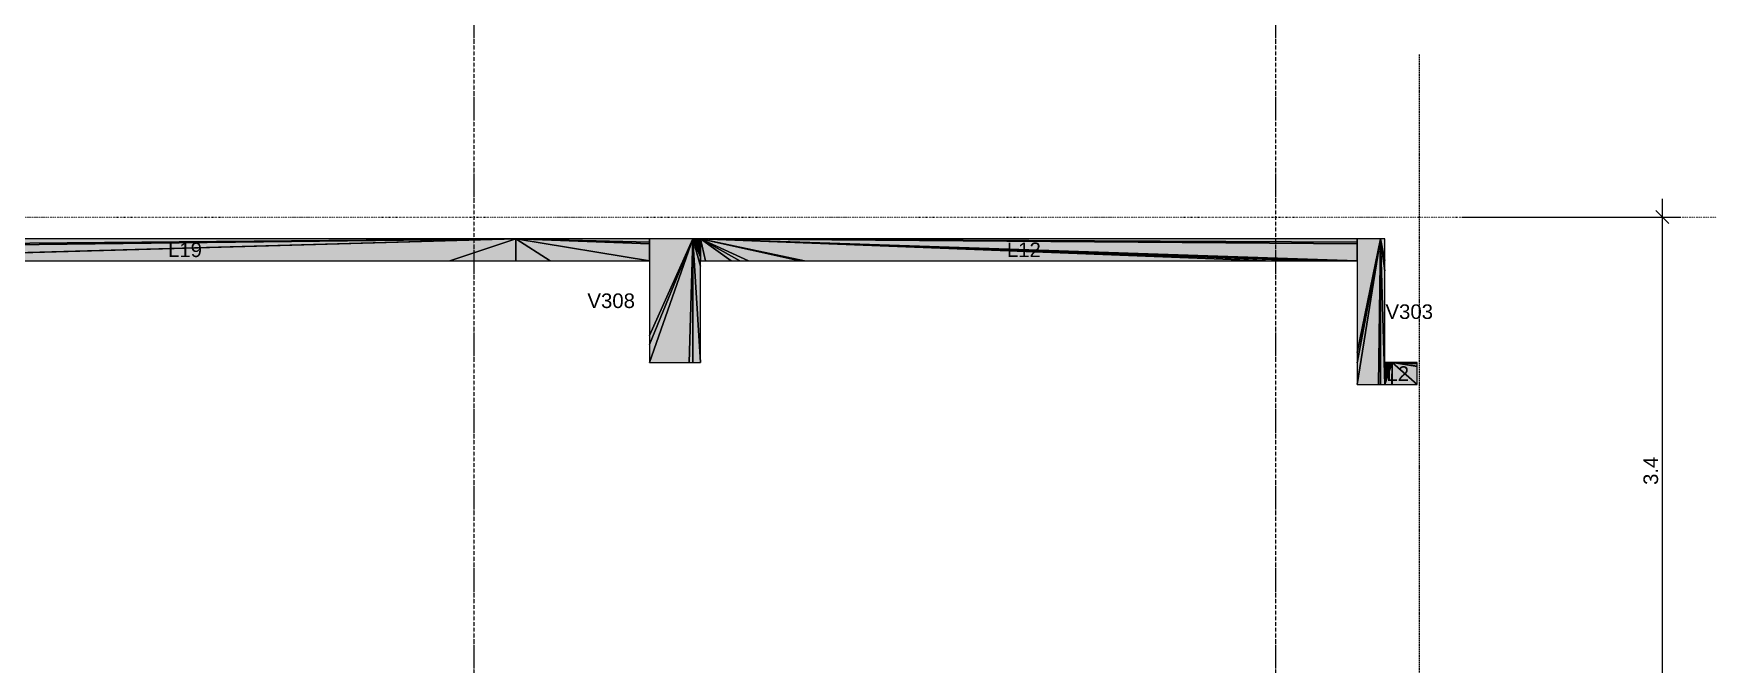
# Model space of a CAD drawing. Extents: x 37185 to 43130, y -8131 to -3926.
# Drawn here: x 41717 to 42483, y -4647 to -4358 of the extents above; entities that cross this region are included whole.
import ezdxf

# ---------------------------------------------------------------- set-up
doc = ezdxf.new("R2010")
doc.units = 0
doc.header["$MEASUREMENT"] = 0
for name, pattern in [('ESTILO_TQS_0001', [1, 0.7, -0.3]), ('ESTILO_TQS_0002', [0.4, 0.1, -0.3]), ('ESTILO_TQS_0004', [1.12, 0.5, -0.2, 0.01, -0.2, 0.01, -0.2])]:
    doc.linetypes.add(name, pattern=pattern)
for name, color, linetype in [('52', 3, 'CONTINUOUS'), ('67', 7, 'CONTINUOUS'), ('68', 4, 'CONTINUOUS'), ('70', 160, 'CONTINUOUS'), ('74', 2, 'CONTINUOUS'), ('75', 9, 'CONTINUOUS'), ('96', 252, 'CONTINUOUS')]:
    doc.layers.add(name, color=color, linetype=linetype)
doc.styles.add('TQS_ARIAL', font='arial.ttf')

msp = doc.modelspace()

# ---------------------------------------------------------------- linework, layer by layer
at = {"layer": '52', "linetype": 'Continuous'}
for points in [[(42334.65, -4452.21), (42332.78, -4452.21), (42321.98, -4452.21), (42021.65, -4452.21), (42018.2, -4452.21), (41998.32, -4452.21), (41937.18, -4452.21), (41577.98, -4452.21), (41572.67, -4452.21), (41568.65, -4452.21), (41508.41, -4452.21), (41378.65, -4452.21)], [(42334.65, -4508.87), (42334.65, -4466.86), (42334.65, -4462.05), (42334.65, -4452.21)], [(41577.98, -4462.21), (41581.49, -4462.21), (41907.03, -4462.21), (41937.18, -4462.21), (41952.92, -4462.21), (41998.32, -4462.21)], [(41998.32, -4462.21), (41998.32, -4496.41), (41998.32, -4500.51), (41998.32, -4508.87)], [(42021.65, -4508.87), (42021.65, -4464.66), (42021.65, -4462.21)], [(42021.65, -4462.21), (42023.98, -4462.21), (42035.79, -4462.21), (42039.73, -4462.21), (42043.67, -4462.21), (42067.07, -4462.21), (42069.24, -4462.21), (42280.13, -4462.21), (42299.67, -4462.21), (42311.48, -4462.21), (42315.41, -4462.21), (42321.98, -4462.21)], [(42321.98, -4462.21), (42321.98, -4504.21), (42321.98, -4509.03), (42321.98, -4518.87)], [(41998.32, -4508.87), (42016.52, -4508.87), (42018.2, -4508.87), (42021.65, -4508.87)], [(42349.52, -4508.87), (42338.02, -4508.87), (42334.65, -4508.87)], [(42349.52, -4518.87), (42349.52, -4510.58), (42349.52, -4510.53), (42349.52, -4510.42), (42349.52, -4509.38), (42349.52, -4508.87)], [(42321.98, -4518.87), (42331.86, -4518.87), (42332.78, -4518.87), (42334.65, -4518.87), (42337.92, -4518.87), (42338.02, -4518.87), (42349.52, -4518.87)]]:
    msp.add_lwpolyline(points, dxfattribs=at)
at = {"layer": '67', "linetype": 'ESTILO_TQS_0002'}
msp.add_line((40148.34, -4442.21), (42548.32, -4442.21), dxfattribs=at)
at = {"layer": '68', "linetype": 'ESTILO_TQS_0001'}
msp.add_lwpolyline([(42350.46, -4367.8), (42350.46, -5146.2)], dxfattribs=at)
at = {"layer": '70', "linetype": 'ESTILO_TQS_0004'}
for p, q in [((41917.98, -4323.44), (41917.98, -5192.87)), ((42284.64, -4323.44), (42284.64, -5192.87))]:
    msp.add_line(p, q, dxfattribs=at)
at = {"layer": '75', "linetype": 'Continuous'}
for p, q in [((42461.65, -4677.21), (42461.65, -4433.87)), ((42361.65, -4442.21), (42361.65, -4442.21)), ((42361.65, -4442.21), (42361.65, -4442.21)), ((42369.98, -4442.21), (42469.98, -4442.21)), ((42369.98, -4442.21), (42469.98, -4442.21)), ((42464.6, -4445.15), (42458.7, -4439.26)), ((42464.6, -4445.15), (42458.7, -4439.26))]:
    msp.add_line(p, q, dxfattribs=at)
at = {"layer": '96', "linetype": 'Continuous'}
for points in [[(41937.18, -4452.21), (41577.98, -4452.21), (41577.98, -4455.38), (41937.18, -4452.21)], [(41937.18, -4452.21), (41577.98, -4455.38), (41577.98, -4456.51), (41937.18, -4452.21)], [(41937.18, -4452.21), (41577.98, -4456.51), (41577.98, -4462.21), (41937.18, -4452.21)], [(41937.18, -4452.21), (41577.98, -4462.21), (41581.49, -4462.21), (41937.18, -4452.21)], [(41937.18, -4452.21), (41581.49, -4462.21), (41907.03, -4462.21), (41937.18, -4452.21)], [(41937.18, -4452.21), (41907.03, -4462.21), (41937.18, -4462.21), (41937.18, -4452.21)], [(41937.18, -4452.21), (41937.18, -4462.21), (41952.92, -4462.21), (41937.18, -4452.21)], [(41937.18, -4452.21), (41952.92, -4462.21), (41998.32, -4462.21), (41937.18, -4452.21)], [(41937.18, -4452.21), (41998.32, -4462.21), (41998.32, -4454.4), (41937.18, -4452.21)], [(41937.18, -4452.21), (41998.32, -4454.4), (41998.32, -4453.68), (41937.18, -4452.21)], [(41937.18, -4452.21), (41998.32, -4453.68), (41998.32, -4452.21), (41937.18, -4452.21)], [(42018.2, -4452.21), (41998.32, -4452.21), (41998.32, -4496.41), (42018.2, -4452.21)], [(42018.2, -4452.21), (41998.32, -4496.41), (41998.32, -4500.51), (42018.2, -4452.21)], [(42018.2, -4452.21), (41998.32, -4500.51), (41998.32, -4508.87), (42018.2, -4452.21)], [(42018.2, -4452.21), (41998.32, -4508.87), (42016.52, -4508.87), (42018.2, -4452.21)], [(42018.2, -4452.21), (42016.52, -4508.87), (42018.2, -4508.87), (42018.2, -4452.21)], [(42018.2, -4452.21), (42018.2, -4508.87), (42021.65, -4508.87), (42018.2, -4452.21)], [(42018.2, -4452.21), (42021.65, -4508.87), (42021.65, -4464.66), (42018.2, -4452.21)], [(42018.2, -4452.21), (42021.65, -4464.66), (42021.65, -4460.57), (42018.2, -4452.21)], [(42018.2, -4452.21), (42021.65, -4460.57), (42021.65, -4452.21), (42018.2, -4452.21)], [(42021.65, -4452.21), (42021.65, -4462.21), (42023.98, -4462.21), (42021.65, -4452.21)], [(42021.65, -4452.21), (42023.98, -4462.21), (42035.79, -4462.21), (42021.65, -4452.21)], [(42021.65, -4452.21), (42035.79, -4462.21), (42039.73, -4462.21), (42021.65, -4452.21)], [(42021.65, -4452.21), (42039.73, -4462.21), (42043.67, -4462.21), (42021.65, -4452.21)], [(42021.65, -4452.21), (42043.67, -4462.21), (42067.07, -4462.21), (42021.65, -4452.21)], [(42021.65, -4452.21), (42067.07, -4462.21), (42069.24, -4462.21), (42021.65, -4452.21)], [(42021.65, -4452.21), (42069.24, -4462.21), (42280.13, -4462.21), (42021.65, -4452.21)], [(42021.65, -4452.21), (42280.13, -4462.21), (42299.67, -4462.21), (42021.65, -4452.21)], [(42021.65, -4452.21), (42299.67, -4462.21), (42311.48, -4462.21), (42021.65, -4452.21)], [(42021.65, -4452.21), (42311.48, -4462.21), (42315.41, -4462.21), (42021.65, -4452.21)], [(42021.65, -4452.21), (42315.41, -4462.21), (42321.98, -4462.21), (42021.65, -4452.21)], [(42021.65, -4452.21), (42321.98, -4462.21), (42321.98, -4454.4), (42021.65, -4452.21)], [(42021.65, -4452.21), (42321.98, -4454.4), (42321.98, -4453.68), (42021.65, -4452.21)], [(42021.65, -4452.21), (42321.98, -4453.68), (42321.98, -4452.21), (42021.65, -4452.21)], [(42332.78, -4452.21), (42321.98, -4452.21), (42321.98, -4504.21), (42332.78, -4452.21)], [(42332.78, -4452.21), (42321.98, -4504.21), (42321.98, -4509.03), (42332.78, -4452.21)], [(42332.78, -4452.21), (42321.98, -4509.03), (42321.98, -4518.87), (42332.78, -4452.21)], [(42332.78, -4452.21), (42321.98, -4518.87), (42331.86, -4518.87), (42332.78, -4452.21)], [(42332.78, -4452.21), (42331.86, -4518.87), (42332.78, -4518.87), (42332.78, -4452.21)], [(42332.78, -4452.21), (42332.78, -4518.87), (42334.65, -4518.87), (42332.78, -4452.21)], [(42332.78, -4452.21), (42334.65, -4518.87), (42334.65, -4466.86), (42332.78, -4452.21)], [(42332.78, -4452.21), (42334.65, -4466.86), (42334.65, -4462.05), (42332.78, -4452.21)], [(42332.78, -4452.21), (42334.65, -4462.05), (42334.65, -4452.21), (42332.78, -4452.21)], [(42338.02, -4508.87), (42334.65, -4508.87), (42334.65, -4516.67), (42338.02, -4508.87)], [(42338.02, -4508.87), (42334.65, -4516.67), (42334.65, -4517.4), (42338.02, -4508.87)], [(42338.02, -4508.87), (42334.65, -4517.4), (42334.65, -4518.87), (42338.02, -4508.87)], [(42338.02, -4508.87), (42334.65, -4518.87), (42337.92, -4518.87), (42338.02, -4508.87)], [(42338.02, -4508.87), (42337.92, -4518.87), (42338.02, -4518.87), (42338.02, -4508.87)], [(42338.02, -4508.87), (42338.02, -4518.87), (42349.52, -4518.87), (42338.02, -4508.87)], [(42338.02, -4508.87), (42349.52, -4518.87), (42349.52, -4510.58), (42338.02, -4508.87)], [(42338.02, -4508.87), (42349.52, -4510.58), (42349.52, -4510.53), (42338.02, -4508.87)], [(42338.02, -4508.87), (42349.52, -4510.53), (42349.52, -4510.42), (42338.02, -4508.87)], [(42338.02, -4508.87), (42349.52, -4510.42), (42349.52, -4509.38), (42338.02, -4508.87)], [(42338.02, -4508.87), (42349.52, -4509.38), (42349.52, -4508.87), (42338.02, -4508.87)]]:
    msp.add_lwpolyline(points, dxfattribs=at)
for points in [[(41937.18, -4452.21), (41577.98, -4452.21), (41577.98, -4455.38)], [(41937.18, -4452.21), (41577.98, -4455.38), (41937.18, -4452.21)], [(41937.18, -4452.21), (41577.98, -4455.38), (41577.98, -4456.51)], [(41937.18, -4452.21), (41577.98, -4456.51), (41937.18, -4452.21)], [(41937.18, -4452.21), (41577.98, -4456.51), (41577.98, -4462.21)], [(41937.18, -4452.21), (41577.98, -4462.21), (41937.18, -4452.21)], [(41937.18, -4452.21), (41577.98, -4462.21), (41581.49, -4462.21)], [(41937.18, -4452.21), (41581.49, -4462.21), (41937.18, -4452.21)], [(41937.18, -4452.21), (41581.49, -4462.21), (41907.03, -4462.21)], [(41937.18, -4452.21), (41907.03, -4462.21), (41937.18, -4452.21)], [(41937.18, -4452.21), (41907.03, -4462.21), (41937.18, -4462.21)], [(41937.18, -4452.21), (41937.18, -4462.21), (41937.18, -4452.21)], [(41937.18, -4452.21), (41937.18, -4462.21), (41952.92, -4462.21)], [(41937.18, -4452.21), (41952.92, -4462.21), (41937.18, -4452.21)], [(41937.18, -4452.21), (41952.92, -4462.21), (41998.32, -4462.21)], [(41937.18, -4452.21), (41998.32, -4462.21), (41937.18, -4452.21)], [(41937.18, -4452.21), (41998.32, -4462.21), (41998.32, -4454.4)], [(41937.18, -4452.21), (41998.32, -4454.4), (41937.18, -4452.21)], [(41937.18, -4452.21), (41998.32, -4454.4), (41998.32, -4453.68)], [(41937.18, -4452.21), (41998.32, -4453.68), (41937.18, -4452.21)], [(41937.18, -4452.21), (41998.32, -4453.68), (41998.32, -4452.21)], [(41937.18, -4452.21), (41998.32, -4452.21), (41937.18, -4452.21)], [(42018.2, -4452.21), (41998.32, -4452.21), (41998.32, -4496.41)], [(42018.2, -4452.21), (41998.32, -4496.41), (42018.2, -4452.21)], [(42018.2, -4452.21), (41998.32, -4496.41), (41998.32, -4500.51)], [(42018.2, -4452.21), (41998.32, -4500.51), (42018.2, -4452.21)], [(42018.2, -4452.21), (41998.32, -4500.51), (41998.32, -4508.87)], [(42018.2, -4452.21), (41998.32, -4508.87), (42018.2, -4452.21)], [(42018.2, -4452.21), (41998.32, -4508.87), (42016.52, -4508.87)], [(42018.2, -4452.21), (42016.52, -4508.87), (42018.2, -4452.21)], [(42018.2, -4452.21), (42016.52, -4508.87), (42018.2, -4508.87)], [(42018.2, -4452.21), (42018.2, -4508.87), (42018.2, -4452.21)], [(42018.2, -4452.21), (42018.2, -4508.87), (42021.65, -4508.87)], [(42018.2, -4452.21), (42021.65, -4508.87), (42018.2, -4452.21)], [(42018.2, -4452.21), (42021.65, -4508.87), (42021.65, -4464.66)], [(42018.2, -4452.21), (42021.65, -4464.66), (42018.2, -4452.21)], [(42018.2, -4452.21), (42021.65, -4464.66), (42021.65, -4460.57)], [(42018.2, -4452.21), (42021.65, -4460.57), (42018.2, -4452.21)], [(42018.2, -4452.21), (42021.65, -4460.57), (42021.65, -4452.21)], [(42018.2, -4452.21), (42021.65, -4452.21), (42018.2, -4452.21)], [(42021.65, -4452.21), (42021.65, -4462.21), (42023.98, -4462.21)], [(42021.65, -4452.21), (42023.98, -4462.21), (42021.65, -4452.21)], [(42021.65, -4452.21), (42023.98, -4462.21), (42035.79, -4462.21)], [(42021.65, -4452.21), (42035.79, -4462.21), (42021.65, -4452.21)], [(42021.65, -4452.21), (42035.79, -4462.21), (42039.73, -4462.21)], [(42021.65, -4452.21), (42039.73, -4462.21), (42021.65, -4452.21)], [(42021.65, -4452.21), (42039.73, -4462.21), (42043.67, -4462.21)], [(42021.65, -4452.21), (42043.67, -4462.21), (42021.65, -4452.21)], [(42021.65, -4452.21), (42043.67, -4462.21), (42067.07, -4462.21)], [(42021.65, -4452.21), (42067.07, -4462.21), (42021.65, -4452.21)], [(42021.65, -4452.21), (42067.07, -4462.21), (42069.24, -4462.21)], [(42021.65, -4452.21), (42069.24, -4462.21), (42021.65, -4452.21)], [(42021.65, -4452.21), (42069.24, -4462.21), (42280.13, -4462.21)], [(42021.65, -4452.21), (42280.13, -4462.21), (42021.65, -4452.21)], [(42021.65, -4452.21), (42280.13, -4462.21), (42299.67, -4462.21)], [(42021.65, -4452.21), (42299.67, -4462.21), (42021.65, -4452.21)], [(42021.65, -4452.21), (42299.67, -4462.21), (42311.48, -4462.21)], [(42021.65, -4452.21), (42311.48, -4462.21), (42021.65, -4452.21)], [(42021.65, -4452.21), (42311.48, -4462.21), (42315.41, -4462.21)], [(42021.65, -4452.21), (42315.41, -4462.21), (42021.65, -4452.21)], [(42021.65, -4452.21), (42315.41, -4462.21), (42321.98, -4462.21)], [(42021.65, -4452.21), (42321.98, -4462.21), (42021.65, -4452.21)], [(42021.65, -4452.21), (42321.98, -4462.21), (42321.98, -4454.4)], [(42021.65, -4452.21), (42321.98, -4454.4), (42021.65, -4452.21)], [(42021.65, -4452.21), (42321.98, -4454.4), (42321.98, -4453.68)], [(42021.65, -4452.21), (42321.98, -4453.68), (42021.65, -4452.21)], [(42021.65, -4452.21), (42321.98, -4453.68), (42321.98, -4452.21)], [(42021.65, -4452.21), (42321.98, -4452.21), (42021.65, -4452.21)], [(42332.78, -4452.21), (42321.98, -4452.21), (42321.98, -4504.21)], [(42332.78, -4452.21), (42321.98, -4504.21), (42332.78, -4452.21)], [(42332.78, -4452.21), (42321.98, -4504.21), (42321.98, -4509.03)], [(42332.78, -4452.21), (42321.98, -4509.03), (42332.78, -4452.21)], [(42332.78, -4452.21), (42321.98, -4509.03), (42321.98, -4518.87)], [(42332.78, -4452.21), (42321.98, -4518.87), (42332.78, -4452.21)], [(42332.78, -4452.21), (42321.98, -4518.87), (42331.86, -4518.87)], [(42332.78, -4452.21), (42331.86, -4518.87), (42332.78, -4452.21)], [(42332.78, -4452.21), (42331.86, -4518.87), (42332.78, -4518.87)], [(42332.78, -4452.21), (42332.78, -4518.87), (42332.78, -4452.21)], [(42332.78, -4452.21), (42332.78, -4518.87), (42334.65, -4518.87)], [(42332.78, -4452.21), (42334.65, -4518.87), (42332.78, -4452.21)], [(42332.78, -4452.21), (42334.65, -4518.87), (42334.65, -4466.86)], [(42332.78, -4452.21), (42334.65, -4466.86), (42332.78, -4452.21)], [(42332.78, -4452.21), (42334.65, -4466.86), (42334.65, -4462.05)], [(42332.78, -4452.21), (42334.65, -4462.05), (42332.78, -4452.21)], [(42332.78, -4452.21), (42334.65, -4462.05), (42334.65, -4452.21)], [(42332.78, -4452.21), (42334.65, -4452.21), (42332.78, -4452.21)], [(42338.02, -4508.87), (42334.65, -4508.87), (42334.65, -4516.67)], [(42338.02, -4508.87), (42334.65, -4516.67), (42338.02, -4508.87)], [(42338.02, -4508.87), (42334.65, -4516.67), (42334.65, -4517.4)], [(42338.02, -4508.87), (42334.65, -4517.4), (42338.02, -4508.87)], [(42338.02, -4508.87), (42334.65, -4517.4), (42334.65, -4518.87)], [(42338.02, -4508.87), (42334.65, -4518.87), (42338.02, -4508.87)], [(42338.02, -4508.87), (42334.65, -4518.87), (42337.92, -4518.87)], [(42338.02, -4508.87), (42337.92, -4518.87), (42338.02, -4508.87)], [(42338.02, -4508.87), (42337.92, -4518.87), (42338.02, -4518.87)], [(42338.02, -4508.87), (42338.02, -4518.87), (42338.02, -4508.87)], [(42338.02, -4508.87), (42338.02, -4518.87), (42349.52, -4518.87)], [(42338.02, -4508.87), (42349.52, -4518.87), (42338.02, -4508.87)], [(42338.02, -4508.87), (42349.52, -4518.87), (42349.52, -4510.58)], [(42338.02, -4508.87), (42349.52, -4510.58), (42338.02, -4508.87)], [(42338.02, -4508.87), (42349.52, -4510.58), (42349.52, -4510.53)], [(42338.02, -4508.87), (42349.52, -4510.53), (42338.02, -4508.87)], [(42338.02, -4508.87), (42349.52, -4510.53), (42349.52, -4510.42)], [(42338.02, -4508.87), (42349.52, -4510.42), (42338.02, -4508.87)], [(42338.02, -4508.87), (42349.52, -4510.42), (42349.52, -4509.38)], [(42338.02, -4508.87), (42349.52, -4509.38), (42338.02, -4508.87)], [(42338.02, -4508.87), (42349.52, -4509.38), (42349.52, -4508.87)], [(42338.02, -4508.87), (42349.52, -4508.87), (42338.02, -4508.87)]]:
    msp.add_solid(points, dxfattribs=at)

# ---------------------------------------------------------------- texts
at = {"layer": '74', "linetype": 'Continuous', "style": 'TQS_ARIAL'}
for s, p in [('L19', (41778.15, -4460.54)), ('L12', (42161.82, -4460.54)), ('V308', (41969.98, -4483.87)), ('V303', (42334.98, -4488.87)), ('L2', (42335.42, -4517.21))]:
    msp.add_text(s, height=6.667, dxfattribs=at).set_placement(p)
at = {"layer": '75', "linetype": 'Continuous', "style": 'TQS_ARIAL'}
msp.add_text('3.4', height=6.667, rotation=90, dxfattribs=at).set_placement((42459.65, -4564.87))

doc.saveas('drawing.dxf')
